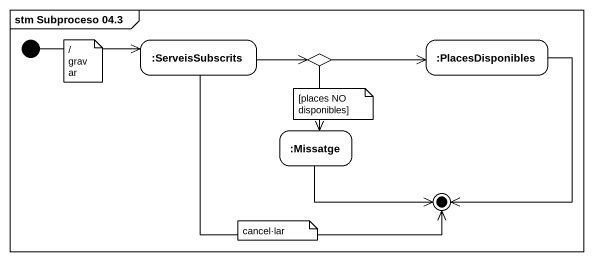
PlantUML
@startuml
mainframe stm Subproceso 04.3
hide empty description
state ":ServeisSubscrits" as ServeisSubscrits
state ":PlacesDisponibles" as PlacesDisponibles
state choice1 <<choice>>
state ":Missatge" as Missatge
[*] -right-> ServeisSubscrits
ServeisSubscrits -right-> choice1
choice1 -right-> PlacesDisponibles
choice1 --> Missatge
ServeisSubscrits -right-> [*]
PlacesDisponibles --> [*]
Missatge -right-> [*]
note as N1
  / gravar
end note
note as N2
  [places NO disponibles]
end note
note as N3
  cancel·lar
end note
@enduml
